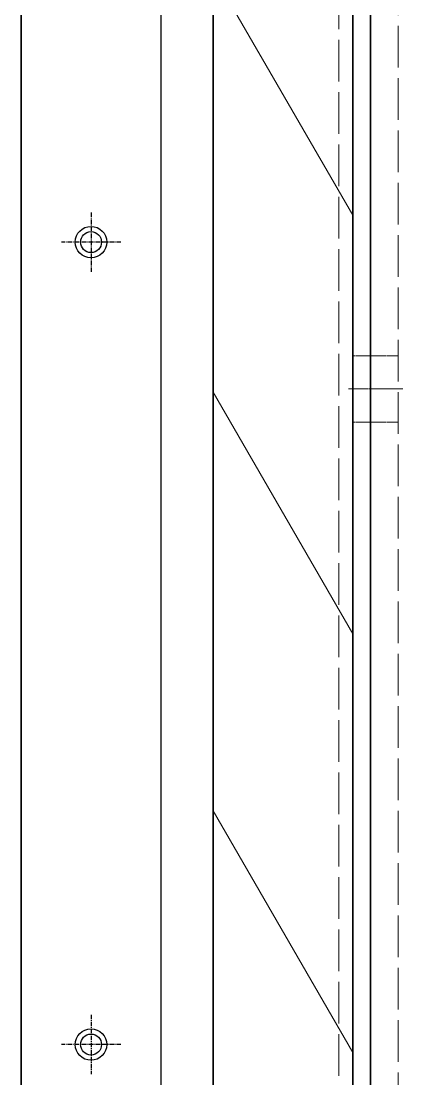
# Model space of a CAD drawing. Header units: millimetres. Extents: x 11674 to 41081, y 10956 to 31751.
# Drawn here: x 22167.4 to 22276.7, y 18939.6 to 19242.8 of the extents above; entities that cross this region are included whole.
import ezdxf

# ---------------------------------------------------------------- set-up
doc = ezdxf.new("R2010")
doc.units = ezdxf.units.MM
for name, pattern in [('CENTER', [2, 1.25, -0.25, 0.25, -0.25]), ('DASHDOT', [18.5, 12, -3, 0.5, -3]), ('DASHED', [15, 12, -3])]:
    doc.linetypes.add(name, pattern=pattern)
doc.layers.add('center', color=1, linetype='CENTER')

# ---------------------------------------------------------------- blocks, each defined once
blk = doc.blocks.new('A$C55E021B5')
at = {"color": 7, "lineweight": 35}
for p, q in [((1375, 38.5), (1375, 2102.5)), ((1415, 2102.5), (1415, 38.5)), ((1370, 2070.5), (1370, 209.79)), ((1370, 2070.5), (1370, 209.79)), ((1375, 70.5), (1375, 2070.5)), ((1375, 2070.5), (1375, 209.79))]:
    blk.add_line(p, q, dxfattribs=at)
at = {"color": 7, "linetype": 'DASHED', "lineweight": 13}
for p, q in [((1362, 2074.5), (1362, 66.5)), ((1370, 2074.5), (1370, 66.5)), ((1379, 1050.5), (1379, 38.5))]:
    blk.add_line(p, q, dxfattribs=at)
at = {"color": 7, "lineweight": 13, "ltscale": 0.133334}
for p, q in [((1415, 1054.47), (1375, 985.19)), ((1415, 934.47), (1375, 865.19)), ((1415, 814.47), (1375, 745.19))]:
    blk.add_line(p, q, dxfattribs=at)
at = {"color": 7, "linetype": 'DASHED', "lineweight": 13, "ltscale": 0.013334}
for p, q in [((1370, 944.91), (1362, 944.91)), ((1370, 925.91), (1362, 925.91))]:
    blk.add_line(p, q, dxfattribs=at)
at = {"color": 7, "linetype": 'DASHED', "lineweight": 13, "ltscale": 0.008333}
for p, q in [((1375, 944.91), (1370, 944.91)), ((1375, 925.91), (1370, 925.91))]:
    blk.add_line(p, q, dxfattribs=at)
at = {"color": 7, "linetype": 'DASHDOT', "lineweight": 13, "ltscale": 0.025999}
blk.add_line((1376.3, 935.41), (1360.7, 935.41), dxfattribs=at)
blk = doc.blocks.new('A$C3FF200C2')
for p, q in [((0, 805), (0, 0)), ((40, 805), (40, 0))]:
    blk.add_line(p, q)
blk = doc.blocks.new('1')
for p, q in [((22167.36, 20888.88), (22167.36, 17688.88)), ((22167.36, 20888.88), (22167.36, 17688.88)), ((22167.36, 18204.43), (22167.36, 20510.43))]:
    blk.add_line(p, q)
for centre, radius in [((22187.36, 19179.43), 4.5), ((22187.36, 19179.43), 3), ((22187.36, 18949.43), 4.5), ((22187.36, 18949.43), 3)]:
    blk.add_circle(centre, radius)
at = {"layer": 'center'}
for p, q in [((22187.36, 19187.93), (22187.36, 19170.93)), ((22195.86, 19179.43), (22178.86, 19179.43)), ((22187.36, 18957.93), (22187.36, 18940.93)), ((22195.86, 18949.43), (22178.86, 18949.43))]:
    blk.add_line(p, q, dxfattribs=at)
at = {"xscale": -1}
blk.add_blockref('A$C55E021B5', (23637.35, 18201.93), dxfattribs=at)
blk.add_blockref('A$C3FF200C2', (22167.36, 18894.43))

msp = doc.modelspace()

# ---------------------------------------------------------------- block references
msp.add_blockref('1', (0, 0))

doc.saveas('drawing.dxf')
